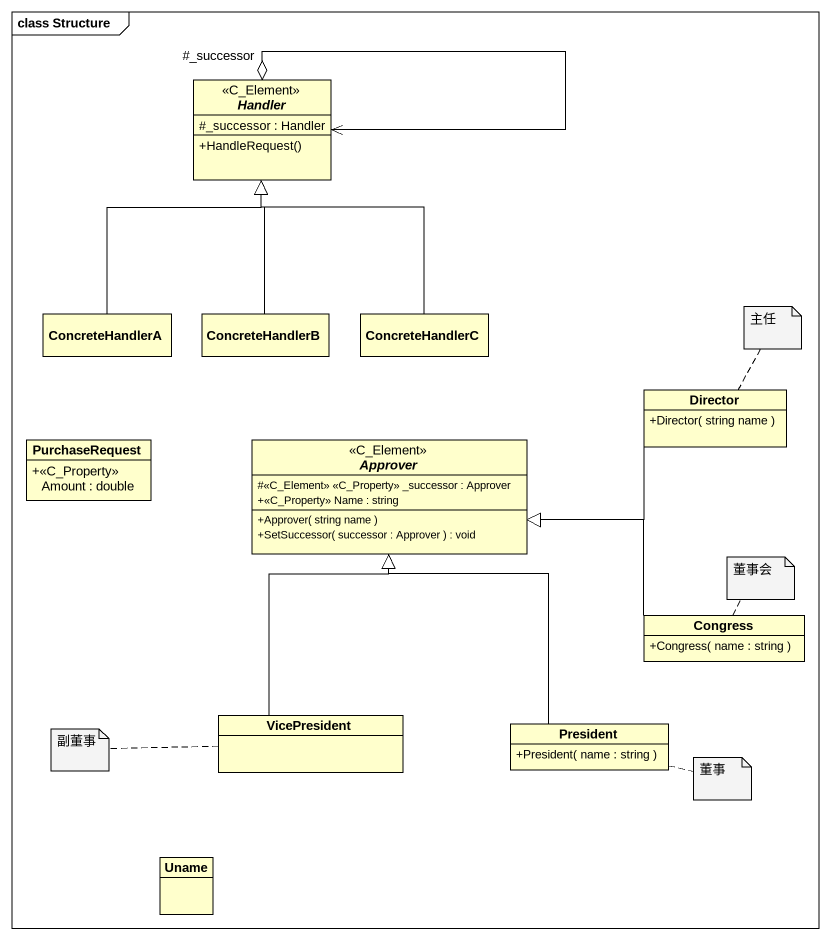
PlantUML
@startuml
mainframe class Structure
hide circle
hide empty members
skinparam classAttributeIconSize 0
abstract class Handler <<C_Element>> {
  #_successor : Handler
  +HandleRequest()
}
class ConcreteHandlerA
class ConcreteHandlerB
class ConcreteHandlerC
class Director {
  +Director( string name )
}
class PurchaseRequest {
  +<<C_Property>> Amount : double
}
abstract class Approver <<C_Element>> {
  #<<C_Element>> <<C_Property>> _successor : Approver
  +<<C_Property>> Name : string
  +Approver( string name )
  +SetSuccessor( successor : Approver ) : void
}
class Congress {
  +Congress( name : string )
}
class VicePresident
class President {
  +President( name : string )
}
class Uname
Handler "#_successor" o--> Handler
ConcreteHandlerA -up-|> Handler
ConcreteHandlerB -up-|> Handler
ConcreteHandlerC -up-|> Handler
Director -left-|> Approver
Congress -left-|> Approver
VicePresident -up-|> Approver
President -up-|> Approver
note top of Director : 主任
note top of Congress : 董事会
note left of VicePresident : 副董事
note right of President : 董事
@enduml
